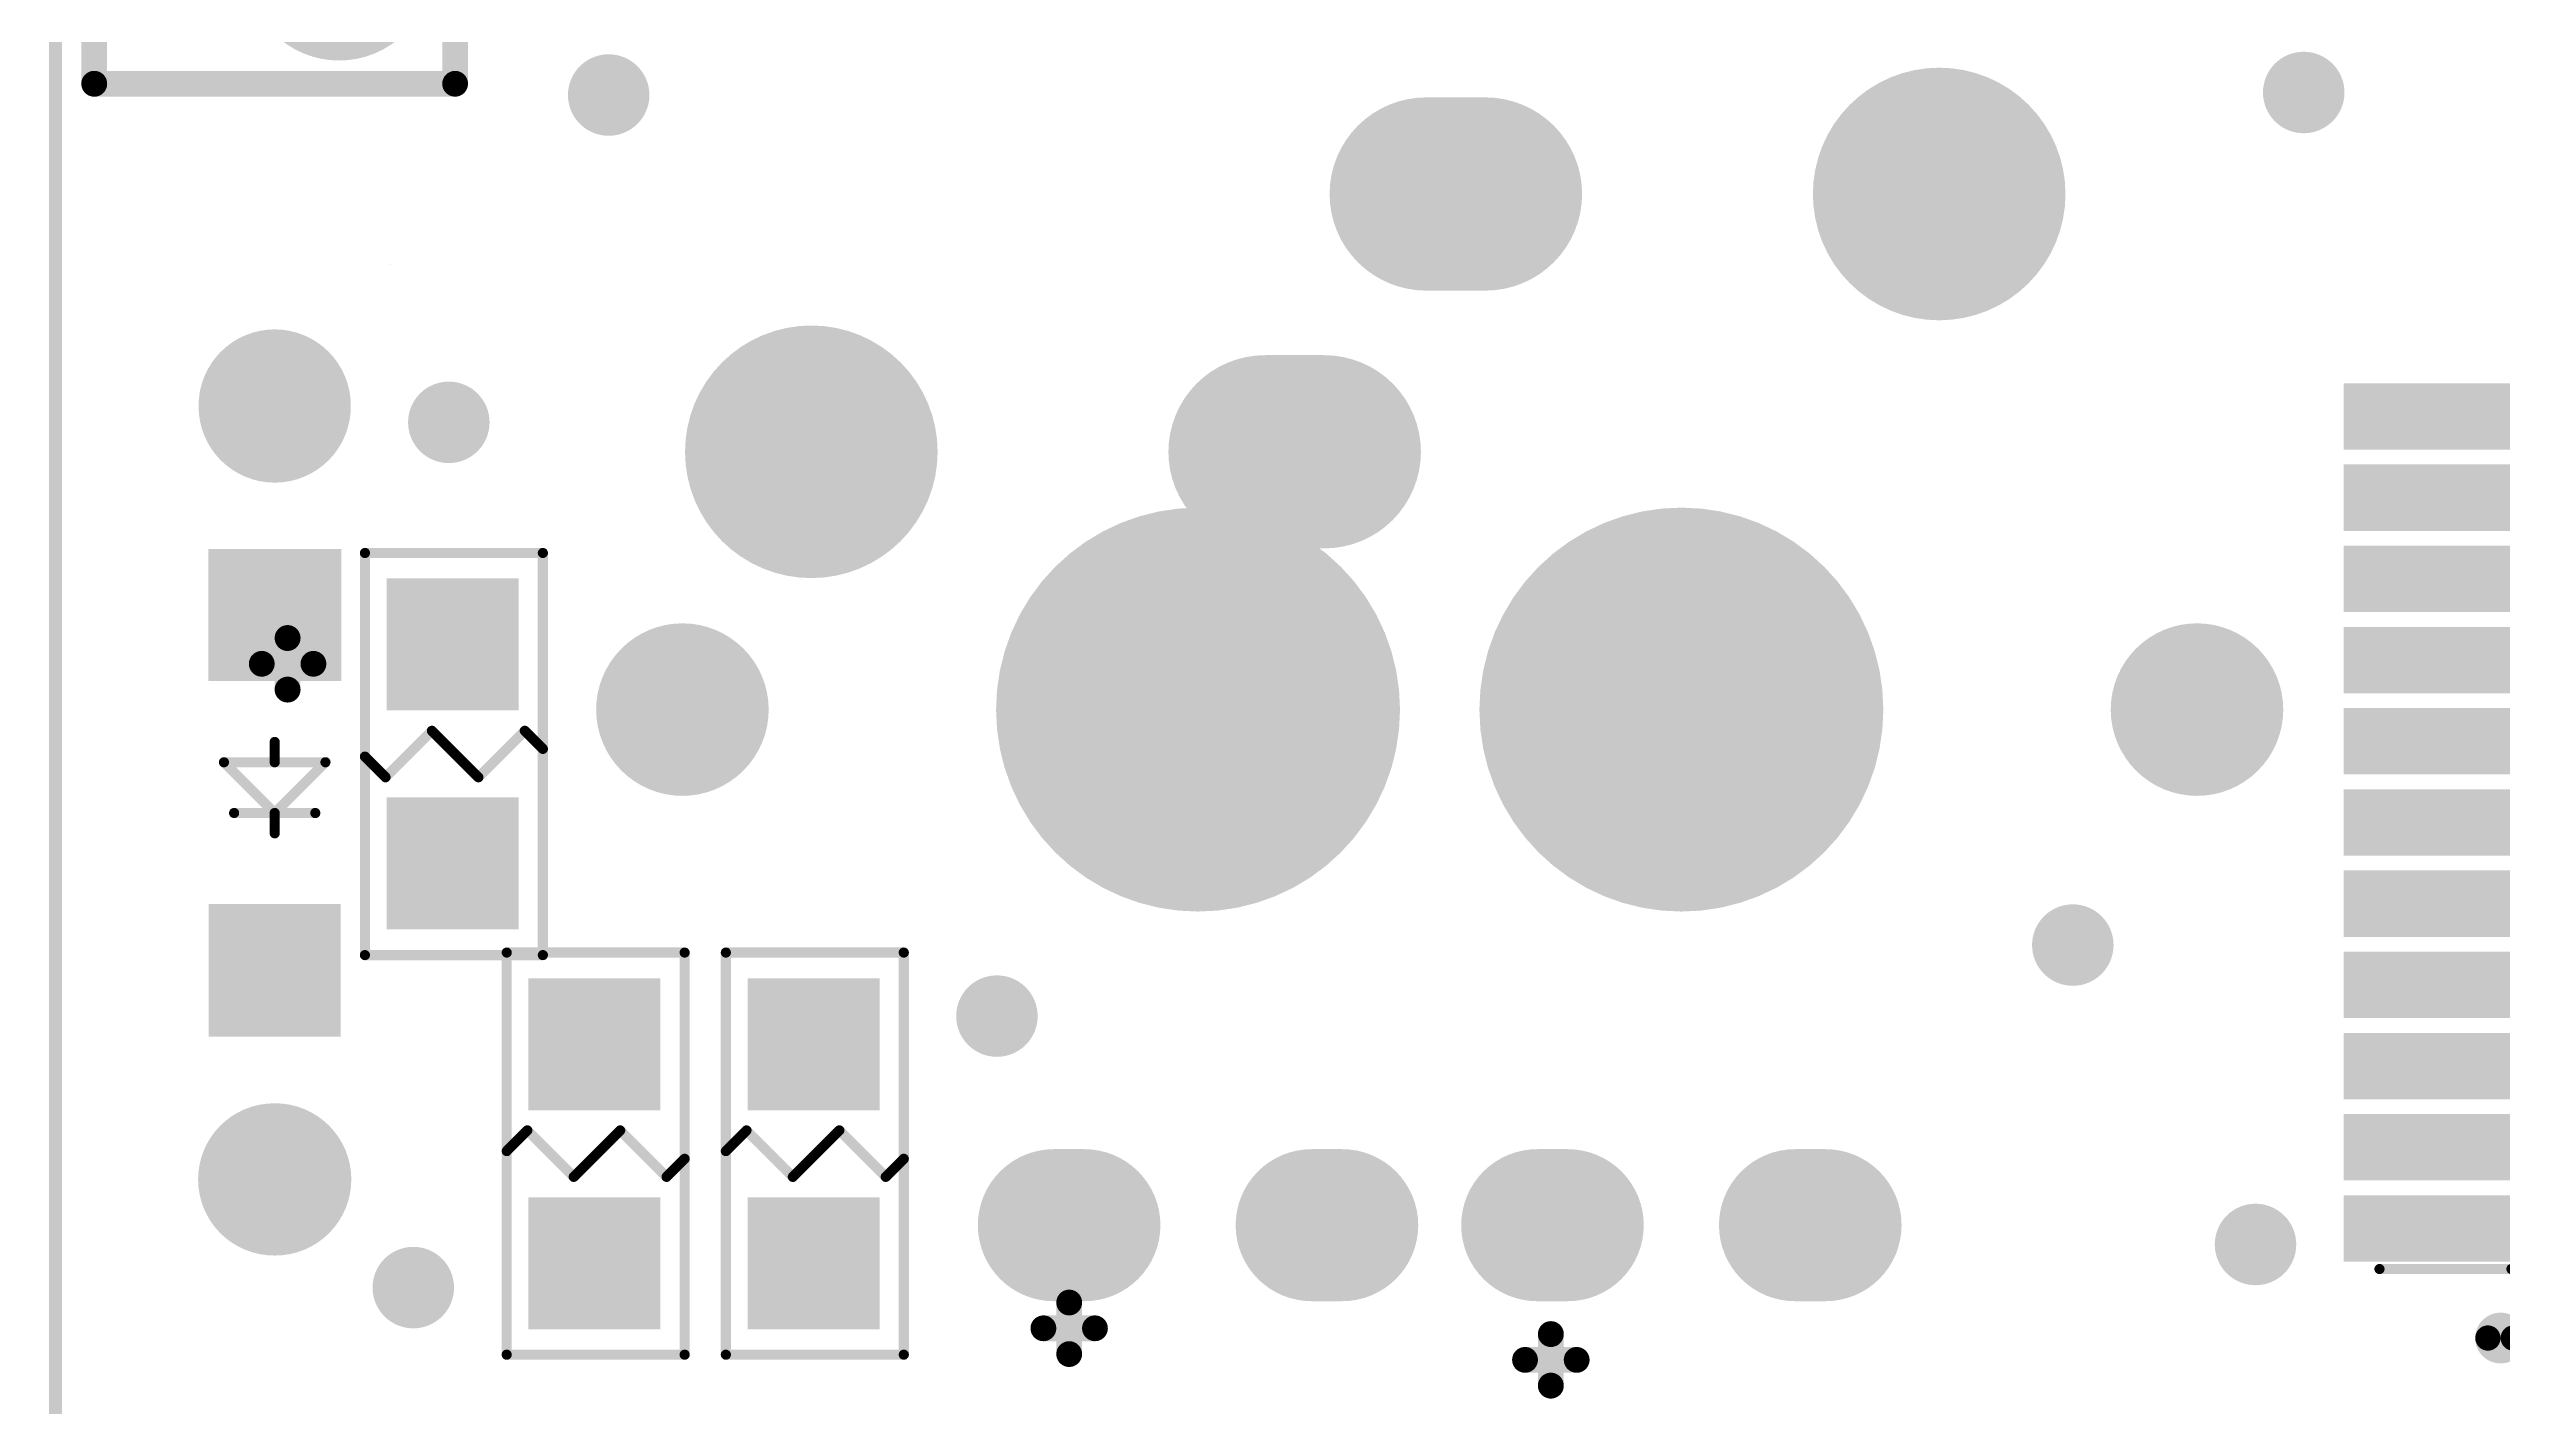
# Model space of a CAD drawing. Extents: x 407 to 769, y 688 to 804.
# Drawn here: x 407.81 to 431.98, y 729.71 to 743.09 of the extents above; entities that cross this region are included whole.
import ezdxf

# ---------------------------------------------------------------- set-up
doc = ezdxf.new("R2010")
doc.units = 0
doc.layers.get('0').update_dxf_attribs({"linetype": 'CONTINUOUS'})
for name, color, linetype in [('BOTTOMOVERLAY', 54, 'CONTINUOUS'), ('BOTTOMPASTE', 16, 'CONTINUOUS'), ('BOTTOMSOLDER', 6, 'CONTINUOUS'), ('KEEPOUTLAYER', 6, 'CONTINUOUS'), ('MULTILAYER', 9, 'CONTINUOUS'), ('TOPOVERLAY', 2, 'CONTINUOUS'), ('TOPPASTE', 8, 'CONTINUOUS'), ('TOPSOLDER', 216, 'CONTINUOUS')]:
    doc.layers.add(name, color=color, linetype=linetype)

# ---------------------------------------------------------------- blocks, each defined once
blk = doc.blocks.new('R0805_5')
at = {"layer": 'TOPOVERLAY', "const_width": 0.1}
for points in [[(-0.889, -1.981), (-0.889, 1.981)], [(-0.889, 1.981), (0.864, 1.981)], [(0.864, -1.981), (0.864, 1.981)], [(-0.686, -0.229), (-0.229, 0.229)], [(-0.229, 0.229), (0, 0)], [(0.229, -0.229), (0.686, 0.229)], [(0.686, 0.229), (0.864, 0.051)], [(-0.889, -0.025), (-0.686, -0.229)], [(0, 0), (0.229, -0.229)], [(-0.889, -1.981), (0.864, -1.981)]]:
    blk.add_lwpolyline(points, dxfattribs=at)
at = {"layer": 'TOPOVERLAY', "const_width": 0.05}
for points in [[(-0.914, 1.981, 1), (-0.864, 1.981, 1)], [(-0.914, 1.981, 1), (-0.864, 1.981, 1)], [(0.839, 1.981, 1), (0.889, 1.981, 1)], [(0.839, 1.981, 1), (0.889, 1.981, 1)], [(-0.254, 0.229, 1), (-0.204, 0.229, 1)], [(-0.254, 0.229, 1), (-0.204, 0.229, 1)], [(0.661, 0.229, 1), (0.711, 0.229, 1)], [(0.661, 0.229, 1), (0.711, 0.229, 1)], [(-0.914, -0.025, 1), (-0.864, -0.025, 1)], [(-0.025, 0, 1), (0.025, 0, 1)], [(-0.025, 0, 1), (0.025, 0, 1)], [(0.839, 0.051, 1), (0.889, 0.051, 1)], [(-0.711, -0.229, 1), (-0.661, -0.229, 1)], [(-0.711, -0.229, 1), (-0.661, -0.229, 1)], [(0.204, -0.229, 1), (0.254, -0.229, 1)], [(0.204, -0.229, 1), (0.254, -0.229, 1)], [(-0.914, -1.981, 1), (-0.864, -1.981, 1)], [(-0.914, -1.981, 1), (-0.864, -1.981, 1)], [(0.839, -1.981, 1), (0.889, -1.981, 1)], [(0.839, -1.981, 1), (0.889, -1.981, 1)]]:
    blk.add_lwpolyline(points, format="xyb", close=True, dxfattribs=at)
at = {"layer": 'TOPPASTE'}
for points in [[(-0.675, 1.731), (-0.675, 0.431), (0.625, 1.731), (0.625, 0.431)], [(-0.675, -0.428), (-0.675, -1.728), (0.625, -0.428), (0.625, -1.728)]]:
    blk.add_solid(points, dxfattribs=at)
at = {"layer": 'TOPSOLDER'}
for points in [[(-0.675, 1.731), (-0.675, 0.431), (0.625, 1.731), (0.625, 0.431)], [(-0.675, -0.428), (-0.675, -1.728), (0.625, -0.428), (0.625, -1.728)]]:
    blk.add_solid(points, dxfattribs=at)
blk = doc.blocks.new('__6')
at = {"layer": 'TOPOVERLAY', "const_width": 0.254}
for points in [[(0, -0.254), (0, 0.254)], [(-0.254, 0), (0.254, 0)]]:
    blk.add_lwpolyline(points, dxfattribs=at)
at = {"layer": 'TOPOVERLAY', "const_width": 0.127}
for points in [[(-0.064, 0.254, 1), (0.064, 0.254, 1)], [(-0.318, 0, 1), (-0.191, 0, 1)], [(0.191, 0, 1), (0.318, 0, 1)], [(-0.064, -0.254, 1), (0.064, -0.254, 1)]]:
    blk.add_lwpolyline(points, format="xyb", close=True, dxfattribs=at)
blk = doc.blocks.new('R0805_B_7')
at = {"layer": 'BOTTOMOVERLAY', "const_width": 0.1}
for points in [[(-0.889, 1.981), (0.864, 1.981)], [(-0.889, -1.981), (-0.889, 1.981)], [(0.864, -1.981), (0.864, 1.981)], [(-0.889, 0.025), (-0.686, 0.229)], [(-0.686, 0.229), (-0.229, -0.229)], [(0, 0), (0.229, 0.229)], [(0.229, 0.229), (0.686, -0.229)], [(-0.229, -0.229), (0, 0)], [(0.686, -0.229), (0.864, -0.051)], [(-0.889, -1.981), (0.864, -1.981)]]:
    blk.add_lwpolyline(points, dxfattribs=at)
at = {"layer": 'BOTTOMOVERLAY', "const_width": 0.05}
for points in [[(-0.914, 1.981, 1), (-0.864, 1.981, 1)], [(-0.914, 1.981, 1), (-0.864, 1.981, 1)], [(0.839, 1.981, 1), (0.889, 1.981, 1)], [(0.839, 1.981, 1), (0.889, 1.981, 1)], [(-0.711, 0.229, 1), (-0.661, 0.229, 1)], [(-0.711, 0.229, 1), (-0.661, 0.229, 1)], [(0.204, 0.229, 1), (0.254, 0.229, 1)], [(0.204, 0.229, 1), (0.254, 0.229, 1)], [(-0.914, 0.025, 1), (-0.864, 0.025, 1)], [(-0.025, 0, 1), (0.025, 0, 1)], [(-0.025, 0, 1), (0.025, 0, 1)], [(-0.254, -0.229, 1), (-0.204, -0.229, 1)], [(-0.254, -0.229, 1), (-0.204, -0.229, 1)], [(0.661, -0.229, 1), (0.711, -0.229, 1)], [(0.661, -0.229, 1), (0.711, -0.229, 1)], [(0.839, -0.051, 1), (0.889, -0.051, 1)], [(-0.914, -1.981, 1), (-0.864, -1.981, 1)], [(-0.914, -1.981, 1), (-0.864, -1.981, 1)], [(0.839, -1.981, 1), (0.889, -1.981, 1)], [(0.839, -1.981, 1), (0.889, -1.981, 1)]]:
    blk.add_lwpolyline(points, format="xyb", close=True, dxfattribs=at)
at = {"layer": 'BOTTOMPASTE'}
for points in [[(0.625, 0.428), (0.625, 1.728), (-0.675, 0.428), (-0.675, 1.728)], [(0.625, -1.731), (0.625, -0.431), (-0.675, -1.731), (-0.675, -0.431)]]:
    blk.add_solid(points, dxfattribs=at)
at = {"layer": 'BOTTOMSOLDER'}
for points in [[(0.625, 0.428), (0.625, 1.728), (-0.675, 0.428), (-0.675, 1.728)], [(0.625, -1.731), (0.625, -0.431), (-0.675, -1.731), (-0.675, -0.431)]]:
    blk.add_solid(points, dxfattribs=at)
blk = doc.blocks.new('IN4148G_B_64')
at = {"layer": 'BOTTOMOVERLAY', "const_width": 0.1}
for points in [[(0, 0.2), (-0.5, -0.3)], [(0.4, 0.2), (-0.4, 0.2)], [(0, 0.4), (0, 0.2)], [(0.5, -0.3), (0, 0.2)], [(0.5, -0.3), (-0.5, -0.3)], [(0, -0.3), (0, -0.5)]]:
    blk.add_lwpolyline(points, dxfattribs=at)
at = {"layer": 'BOTTOMOVERLAY', "const_width": 0.05}
for points in [[(-0.425, 0.2, 1), (-0.375, 0.2, 1)], [(-0.025, 0.4, 1), (0.025, 0.4, 1)], [(-0.025, 0.2, 1), (0.025, 0.2, 1)], [(-0.025, 0.2, 1), (0.025, 0.2, 1)], [(-0.025, 0.2, 1), (0.025, 0.2, 1)], [(0.375, 0.2, 1), (0.425, 0.2, 1)], [(-0.525, -0.3, 1), (-0.475, -0.3, 1)], [(-0.525, -0.3, 1), (-0.475, -0.3, 1)], [(-0.025, -0.3, 1), (0.025, -0.3, 1)], [(-0.025, -0.5, 1), (0.025, -0.5, 1)], [(0.475, -0.3, 1), (0.525, -0.3, 1)], [(0.475, -0.3, 1), (0.525, -0.3, 1)]]:
    blk.add_lwpolyline(points, format="xyb", close=True, dxfattribs=at)
at = {"layer": 'BOTTOMPASTE'}
for points in [[(-0.65, 1.095), (0.65, 1.095), (-0.65, 2.405), (0.65, 2.405)], [(-0.655, -2.4), (0.655, -2.4), (-0.655, -1.1), (0.655, -1.1)]]:
    blk.add_solid(points, dxfattribs=at)
at = {"layer": 'BOTTOMSOLDER', "const_width": 1.5}
for points in [[(0.005, 3.81), (-0.005, 3.81)], [(0, -3.805), (0, -3.815)]]:
    blk.add_lwpolyline(points, dxfattribs=at)
at = {"layer": 'BOTTOMSOLDER', "const_width": 0.75}
for points in [[(-0.38, 3.81, 1), (0.37, 3.81, 1)], [(-0.37, 3.81, 1), (0.38, 3.81, 1)], [(-0.375, -3.805, 1), (0.375, -3.805, 1)], [(-0.375, -3.815, 1), (0.375, -3.815, 1)]]:
    blk.add_lwpolyline(points, format="xyb", close=True, dxfattribs=at)
at = {"layer": 'BOTTOMSOLDER'}
for points in [[(-0.65, 1.095), (0.65, 1.095), (-0.65, 2.405), (0.65, 2.405)], [(-0.655, -2.4), (0.655, -2.4), (-0.655, -1.1), (0.655, -1.1)]]:
    blk.add_solid(points, dxfattribs=at)
at = {"layer": 'MULTILAYER', "const_width": 1.5}
for points in [[(0.005, 3.81), (-0.005, 3.81)], [(0, -3.805), (0, -3.815)]]:
    blk.add_lwpolyline(points, dxfattribs=at)
at = {"layer": 'MULTILAYER', "const_width": 0.75}
for points in [[(-0.38, 3.81, 1), (0.37, 3.81, 1)], [(-0.37, 3.81, 1), (0.38, 3.81, 1)], [(-0.375, -3.805, 1), (0.375, -3.805, 1)], [(-0.375, -3.815, 1), (0.375, -3.815, 1)]]:
    blk.add_lwpolyline(points, format="xyb", close=True, dxfattribs=at)
blk = doc.blocks.new('R0805_B_158')
at = {"layer": 'BOTTOMOVERLAY', "const_width": 0.1}
for points in [[(-0.889, 1.981), (0.864, 1.981)], [(-0.889, -1.981), (-0.889, 1.981)], [(0.864, -1.981), (0.864, 1.981)], [(-0.889, 0.025), (-0.686, 0.229)], [(-0.686, 0.229), (-0.229, -0.229)], [(0, 0), (0.229, 0.229)], [(0.229, 0.229), (0.686, -0.229)], [(-0.229, -0.229), (0, 0)], [(0.686, -0.229), (0.864, -0.051)], [(-0.889, -1.981), (0.864, -1.981)]]:
    blk.add_lwpolyline(points, dxfattribs=at)
at = {"layer": 'BOTTOMOVERLAY', "const_width": 0.05}
for points in [[(-0.914, 1.981, 1), (-0.864, 1.981, 1)], [(-0.914, 1.981, 1), (-0.864, 1.981, 1)], [(0.839, 1.981, 1), (0.889, 1.981, 1)], [(0.839, 1.981, 1), (0.889, 1.981, 1)], [(-0.711, 0.229, 1), (-0.661, 0.229, 1)], [(-0.711, 0.229, 1), (-0.661, 0.229, 1)], [(0.204, 0.229, 1), (0.254, 0.229, 1)], [(0.204, 0.229, 1), (0.254, 0.229, 1)], [(-0.914, 0.025, 1), (-0.864, 0.025, 1)], [(-0.025, 0, 1), (0.025, 0, 1)], [(-0.025, 0, 1), (0.025, 0, 1)], [(-0.254, -0.229, 1), (-0.204, -0.229, 1)], [(-0.254, -0.229, 1), (-0.204, -0.229, 1)], [(0.661, -0.229, 1), (0.711, -0.229, 1)], [(0.661, -0.229, 1), (0.711, -0.229, 1)], [(0.839, -0.051, 1), (0.889, -0.051, 1)], [(-0.914, -1.981, 1), (-0.864, -1.981, 1)], [(-0.914, -1.981, 1), (-0.864, -1.981, 1)], [(0.839, -1.981, 1), (0.889, -1.981, 1)], [(0.839, -1.981, 1), (0.889, -1.981, 1)]]:
    blk.add_lwpolyline(points, format="xyb", close=True, dxfattribs=at)
at = {"layer": 'BOTTOMPASTE'}
for points in [[(0.625, 0.428), (0.625, 1.728), (-0.675, 0.428), (-0.675, 1.728)], [(0.625, -1.731), (0.625, -0.431), (-0.675, -1.731), (-0.675, -0.431)]]:
    blk.add_solid(points, dxfattribs=at)
at = {"layer": 'BOTTOMSOLDER'}
for points in [[(0.625, 0.428), (0.625, 1.728), (-0.675, 0.428), (-0.675, 1.728)], [(0.625, -1.731), (0.625, -0.431), (-0.675, -1.731), (-0.675, -0.431)]]:
    blk.add_solid(points, dxfattribs=at)
blk = doc.blocks.new('MX1UP___P____B_337')
at = {"layer": 'BOTTOMOVERLAY', "const_width": 0.254}
for points in [[(-1.27, -6.35), (-1.27, -5.842)], [(-1.524, -6.096), (-1.016, -6.096)]]:
    blk.add_lwpolyline(points, dxfattribs=at)
at = {"layer": 'BOTTOMOVERLAY', "const_width": 0.127}
for points in [[(-1.333, -5.842, 1), (-1.206, -5.842, 1)], [(-1.587, -6.096, 1), (-1.46, -6.096, 1)], [(-1.079, -6.096, 1), (-0.952, -6.096, 1)], [(-1.333, -6.35, 1), (-1.206, -6.35, 1)]]:
    blk.add_lwpolyline(points, format="xyb", close=True, dxfattribs=at)
at = {"layer": 'BOTTOMSOLDER'}
for points, const_width in [([(2.832, 5.08), (2.248, 5.08)], 1.905), ([(-1.421, -5.08), (-1.119, -5.08)], 1.499), ([(1.119, -5.08), (1.421, -5.08)], 1.499)]:
    blk.add_lwpolyline(points, dxfattribs=dict(at, const_width=const_width))
for points, const_width in [([(1.772, 5.08, 1), (2.724, 5.08, 1)], 0.952), ([(2.356, 5.08, 1), (3.308, 5.08, 1)], 0.952), ([(-4.432, 2.54, 1), (-3.188, 2.54, 1)], 1.245), ([(-0.995, 0, 1), (0.995, 0, 1)], 1.99), ([(-5.505, 0, 1), (-4.655, 0, 1)], 0.85), ([(-1.795, -5.08, 1), (-1.046, -5.08, 1)], 0.749), ([(-1.494, -5.08, 1), (-0.745, -5.08, 1)], 0.749), ([(0.745, -5.08, 1), (1.494, -5.08, 1)], 0.749), ([(1.046, -5.08, 1), (1.795, -5.08, 1)], 0.749)]:
    blk.add_lwpolyline(points, format="xyb", close=True, dxfattribs=dict(at, const_width=const_width))
at = {"layer": 'MULTILAYER'}
for points, const_width in [([(2.832, 5.08), (2.248, 5.08)], 1.905), ([(-1.421, -5.08), (-1.119, -5.08)], 1.499), ([(1.119, -5.08), (1.421, -5.08)], 1.499)]:
    blk.add_lwpolyline(points, dxfattribs=dict(at, const_width=const_width))
for points, const_width in [([(1.772, 5.08, 1), (2.724, 5.08, 1)], 0.952), ([(2.356, 5.08, 1), (3.308, 5.08, 1)], 0.952), ([(-4.432, 2.54, 1), (-3.188, 2.54, 1)], 1.245), ([(-0.995, 0, 1), (0.995, 0, 1)], 1.99), ([(-5.505, 0, 1), (-4.655, 0, 1)], 0.85), ([(-1.795, -5.08, 1), (-1.046, -5.08, 1)], 0.749), ([(-1.494, -5.08, 1), (-0.745, -5.08, 1)], 0.749), ([(0.745, -5.08, 1), (1.494, -5.08, 1)], 0.749), ([(1.046, -5.08, 1), (1.795, -5.08, 1)], 0.749)]:
    blk.add_lwpolyline(points, format="xyb", close=True, dxfattribs=dict(at, const_width=const_width))
at = {"layer": 'TOPSOLDER'}
for points, const_width in [([(2.832, 5.08), (2.248, 5.08)], 1.905), ([(-1.421, -5.08), (-1.119, -5.08)], 1.499), ([(1.119, -5.08), (1.421, -5.08)], 1.499)]:
    blk.add_lwpolyline(points, dxfattribs=dict(at, const_width=const_width))
for points, const_width in [([(1.772, 5.08, 1), (2.724, 5.08, 1)], 0.952), ([(2.356, 5.08, 1), (3.308, 5.08, 1)], 0.952), ([(-4.432, 2.54, 1), (-3.188, 2.54, 1)], 1.245), ([(-0.995, 0, 1), (0.995, 0, 1)], 1.99), ([(-5.505, 0, 1), (-4.655, 0, 1)], 0.85), ([(-1.795, -5.08, 1), (-1.046, -5.08, 1)], 0.749), ([(-1.494, -5.08, 1), (-0.745, -5.08, 1)], 0.749), ([(0.745, -5.08, 1), (1.494, -5.08, 1)], 0.749), ([(1.046, -5.08, 1), (1.795, -5.08, 1)], 0.749)]:
    blk.add_lwpolyline(points, format="xyb", close=True, dxfattribs=dict(at, const_width=const_width))
blk = doc.blocks.new('MX1UP___P___B_382')
at = {"layer": 'BOTTOMSOLDER'}
for points, const_width in [([(1.918, 5.08, 1), (3.162, 5.08, 1)], 1.245), ([(-4.578, 2.54, 1), (-3.626, 2.54, 1)], 0.952), ([(-3.994, 2.54, 1), (-3.042, 2.54, 1)], 0.952), ([(-0.995, 0, 1), (0.995, 0, 1)], 1.99), ([(-5.505, 0, 1), (-4.655, 0, 1)], 0.85), ([(4.655, 0, 1), (5.505, 0, 1)], 0.85), ([(-1.795, -5.08, 1), (-1.046, -5.08, 1)], 0.749), ([(-1.494, -5.08, 1), (-0.745, -5.08, 1)], 0.749), ([(0.745, -5.08, 1), (1.494, -5.08, 1)], 0.749), ([(1.046, -5.08, 1), (1.795, -5.08, 1)], 0.749)]:
    blk.add_lwpolyline(points, format="xyb", close=True, dxfattribs=dict(at, const_width=const_width))
for points, const_width in [([(-3.518, 2.54), (-4.102, 2.54)], 1.905), ([(-1.421, -5.08), (-1.119, -5.08)], 1.499), ([(1.119, -5.08), (1.421, -5.08)], 1.499)]:
    blk.add_lwpolyline(points, dxfattribs=dict(at, const_width=const_width))
at = {"layer": 'MULTILAYER'}
for points, const_width in [([(1.918, 5.08, 1), (3.162, 5.08, 1)], 1.245), ([(-4.578, 2.54, 1), (-3.626, 2.54, 1)], 0.952), ([(-3.994, 2.54, 1), (-3.042, 2.54, 1)], 0.952), ([(-0.995, 0, 1), (0.995, 0, 1)], 1.99), ([(-5.505, 0, 1), (-4.655, 0, 1)], 0.85), ([(4.655, 0, 1), (5.505, 0, 1)], 0.85), ([(-1.795, -5.08, 1), (-1.046, -5.08, 1)], 0.749), ([(-1.494, -5.08, 1), (-0.745, -5.08, 1)], 0.749), ([(0.745, -5.08, 1), (1.494, -5.08, 1)], 0.749), ([(1.046, -5.08, 1), (1.795, -5.08, 1)], 0.749)]:
    blk.add_lwpolyline(points, format="xyb", close=True, dxfattribs=dict(at, const_width=const_width))
for points, const_width in [([(-3.518, 2.54), (-4.102, 2.54)], 1.905), ([(-1.421, -5.08), (-1.119, -5.08)], 1.499), ([(1.119, -5.08), (1.421, -5.08)], 1.499)]:
    blk.add_lwpolyline(points, dxfattribs=dict(at, const_width=const_width))
at = {"layer": 'TOPSOLDER'}
for points, const_width in [([(1.918, 5.08, 1), (3.162, 5.08, 1)], 1.245), ([(-4.578, 2.54, 1), (-3.626, 2.54, 1)], 0.952), ([(-3.994, 2.54, 1), (-3.042, 2.54, 1)], 0.952), ([(-0.995, 0, 1), (0.995, 0, 1)], 1.99), ([(-5.505, 0, 1), (-4.655, 0, 1)], 0.85), ([(4.655, 0, 1), (5.505, 0, 1)], 0.85), ([(-1.795, -5.08, 1), (-1.046, -5.08, 1)], 0.749), ([(-1.494, -5.08, 1), (-0.745, -5.08, 1)], 0.749), ([(0.745, -5.08, 1), (1.494, -5.08, 1)], 0.749), ([(1.046, -5.08, 1), (1.795, -5.08, 1)], 0.749)]:
    blk.add_lwpolyline(points, format="xyb", close=True, dxfattribs=dict(at, const_width=const_width))
for points, const_width in [([(-3.518, 2.54), (-4.102, 2.54)], 1.905), ([(-1.421, -5.08), (-1.119, -5.08)], 1.499), ([(1.119, -5.08), (1.421, -5.08)], 1.499)]:
    blk.add_lwpolyline(points, dxfattribs=dict(at, const_width=const_width))
blk = doc.blocks.new('AT____32A_B_383')
at = {"layer": 'BOTTOMOVERLAY'}
for points, const_width in [([(-3.15, -3.55, 1), (-3.95, -3.55, 1)], 0.1), ([(-3.975, -3.55, 1), (-3.925, -3.55, 1)], 0.05), ([(-3.175, -3.55, 1), (-3.125, -3.55, 1)], 0.05), ([(-6.3, -4.4, 1), (-6.25, -4.4, 1)], 0.05), ([(-5, -4.4, 1), (-4.95, -4.4, 1)], 0.05), ([(-5, -4.4, 1), (-4.95, -4.4, 1)], 0.05), ([(-4.957, -5.08, 1), (-5.207, -5.08, 1)], 0.25), ([(-5.269, -5.08, 1), (-5.145, -5.08, 1)], 0.125), ([(-5.019, -5.08, 1), (-4.894, -5.08, 1)], 0.125), ([(-4.4, -5, 1), (-4.35, -5, 1)], 0.05)]:
    blk.add_lwpolyline(points, format="xyb", close=True, dxfattribs=dict(at, const_width=const_width))
at = {"layer": 'BOTTOMOVERLAY', "const_width": 0.1}
for points in [[(-6.275, -4.4), (-4.975, -4.4)], [(-4.975, -4.4), (-4.375, -5)]]:
    blk.add_lwpolyline(points, dxfattribs=at)
at = {"layer": 'BOTTOMPASTE'}
for points in [[(-4.225, 4.775), (-3.775, 4.775), (-4.225, 6.525), (-3.775, 6.525)], [(-3.425, 4.775), (-2.975, 4.775), (-3.425, 6.525), (-2.975, 6.525)], [(-2.625, 4.775), (-2.175, 4.775), (-2.625, 6.525), (-2.175, 6.525)], [(-1.825, 4.775), (-1.375, 4.775), (-1.825, 6.525), (-1.375, 6.525)], [(-1.025, 4.775), (-0.575, 4.775), (-1.025, 6.525), (-0.575, 6.525)], [(-0.225, 4.775), (0.225, 4.775), (-0.225, 6.525), (0.225, 6.525)], [(0.575, 4.775), (1.025, 4.775), (0.575, 6.525), (1.025, 6.525)], [(1.375, 4.775), (1.825, 4.775), (1.375, 6.525), (1.825, 6.525)], [(2.175, 4.775), (2.625, 4.775), (2.175, 6.525), (2.625, 6.525)], [(2.975, 4.775), (3.425, 4.775), (2.975, 6.525), (3.425, 6.525)], [(3.775, 4.775), (4.225, 4.775), (3.775, 6.525), (4.225, 6.525)], [(-6.525, 4.225), (-6.525, 3.775), (-4.775, 4.225), (-4.775, 3.775)], [(4.775, 4.225), (4.775, 3.775), (6.525, 4.225), (6.525, 3.775)], [(-6.525, 3.425), (-6.525, 2.975), (-4.775, 3.425), (-4.775, 2.975)], [(4.775, 3.425), (4.775, 2.975), (6.525, 3.425), (6.525, 2.975)], [(-6.525, 2.625), (-6.525, 2.175), (-4.775, 2.625), (-4.775, 2.175)], [(4.775, 2.625), (4.775, 2.175), (6.525, 2.625), (6.525, 2.175)], [(-6.525, 1.825), (-6.525, 1.375), (-4.775, 1.825), (-4.775, 1.375)], [(4.775, 1.825), (4.775, 1.375), (6.525, 1.825), (6.525, 1.375)], [(-6.525, 1.025), (-6.525, 0.575), (-4.775, 1.025), (-4.775, 0.575)], [(4.775, 1.025), (4.775, 0.575), (6.525, 1.025), (6.525, 0.575)], [(-6.525, 0.225), (-6.525, -0.225), (-4.775, 0.225), (-4.775, -0.225)], [(4.775, 0.225), (4.775, -0.225), (6.525, 0.225), (6.525, -0.225)], [(-6.525, -0.575), (-6.525, -1.025), (-4.775, -0.575), (-4.775, -1.025)], [(4.775, -0.575), (4.775, -1.025), (6.525, -0.575), (6.525, -1.025)], [(-6.525, -1.375), (-6.525, -1.825), (-4.775, -1.375), (-4.775, -1.825)], [(4.775, -1.375), (4.775, -1.825), (6.525, -1.375), (6.525, -1.825)], [(-6.525, -2.175), (-6.525, -2.625), (-4.775, -2.175), (-4.775, -2.625)], [(4.775, -2.175), (4.775, -2.625), (6.525, -2.175), (6.525, -2.625)], [(-6.525, -2.975), (-6.525, -3.425), (-4.775, -2.975), (-4.775, -3.425)], [(4.775, -2.975), (4.775, -3.425), (6.525, -2.975), (6.525, -3.425)], [(-6.525, -3.775), (-6.525, -4.225), (-4.775, -3.775), (-4.775, -4.225)], [(4.775, -3.775), (4.775, -4.225), (6.525, -3.775), (6.525, -4.225)], [(-4.225, -6.525), (-3.775, -6.525), (-4.225, -4.775), (-3.775, -4.775)], [(-3.425, -6.525), (-2.975, -6.525), (-3.425, -4.775), (-2.975, -4.775)], [(-2.625, -6.525), (-2.175, -6.525), (-2.625, -4.775), (-2.175, -4.775)], [(-1.825, -6.525), (-1.375, -6.525), (-1.825, -4.775), (-1.375, -4.775)], [(-1.025, -6.525), (-0.575, -6.525), (-1.025, -4.775), (-0.575, -4.775)], [(-0.225, -6.525), (0.225, -6.525), (-0.225, -4.775), (0.225, -4.775)], [(0.575, -6.525), (1.025, -6.525), (0.575, -4.775), (1.025, -4.775)], [(1.375, -6.525), (1.825, -6.525), (1.375, -4.775), (1.825, -4.775)], [(2.175, -6.525), (2.625, -6.525), (2.175, -4.775), (2.625, -4.775)], [(2.975, -6.525), (3.425, -6.525), (2.975, -4.775), (3.425, -4.775)], [(3.775, -6.525), (4.225, -6.525), (3.775, -4.775), (4.225, -4.775)]]:
    blk.add_solid(points, dxfattribs=at)
at = {"layer": 'BOTTOMSOLDER'}
for points in [[(-4.327, 4.673), (-3.673, 4.673), (-4.327, 6.627), (-3.673, 6.627)], [(-3.527, 4.673), (-2.873, 4.673), (-3.527, 6.627), (-2.873, 6.627)], [(-2.727, 4.673), (-2.073, 4.673), (-2.727, 6.627), (-2.073, 6.627)], [(-1.927, 4.673), (-1.273, 4.673), (-1.927, 6.627), (-1.273, 6.627)], [(-1.127, 4.673), (-0.473, 4.673), (-1.127, 6.627), (-0.473, 6.627)], [(-0.327, 4.673), (0.327, 4.673), (-0.327, 6.627), (0.327, 6.627)], [(0.473, 4.673), (1.127, 4.673), (0.473, 6.627), (1.127, 6.627)], [(1.273, 4.673), (1.927, 4.673), (1.273, 6.627), (1.927, 6.627)], [(2.073, 4.673), (2.727, 4.673), (2.073, 6.627), (2.727, 6.627)], [(2.873, 4.673), (3.527, 4.673), (2.873, 6.627), (3.527, 6.627)], [(3.673, 4.673), (4.327, 4.673), (3.673, 6.627), (4.327, 6.627)], [(-6.627, 4.327), (-6.627, 3.673), (-4.673, 4.327), (-4.673, 3.673)], [(4.673, 4.327), (4.673, 3.673), (6.627, 4.327), (6.627, 3.673)], [(-6.627, 3.527), (-6.627, 2.873), (-4.673, 3.527), (-4.673, 2.873)], [(4.673, 3.527), (4.673, 2.873), (6.627, 3.527), (6.627, 2.873)], [(-6.627, 2.727), (-6.627, 2.073), (-4.673, 2.727), (-4.673, 2.073)], [(4.673, 2.727), (4.673, 2.073), (6.627, 2.727), (6.627, 2.073)], [(-6.627, 1.927), (-6.627, 1.273), (-4.673, 1.927), (-4.673, 1.273)], [(4.673, 1.927), (4.673, 1.273), (6.627, 1.927), (6.627, 1.273)], [(-6.627, 1.127), (-6.627, 0.473), (-4.673, 1.127), (-4.673, 0.473)], [(4.673, 1.127), (4.673, 0.473), (6.627, 1.127), (6.627, 0.473)], [(-6.627, 0.327), (-6.627, -0.327), (-4.673, 0.327), (-4.673, -0.327)], [(4.673, 0.327), (4.673, -0.327), (6.627, 0.327), (6.627, -0.327)], [(-6.627, -0.473), (-6.627, -1.127), (-4.673, -0.473), (-4.673, -1.127)], [(4.673, -0.473), (4.673, -1.127), (6.627, -0.473), (6.627, -1.127)], [(-6.627, -1.273), (-6.627, -1.927), (-4.673, -1.273), (-4.673, -1.927)], [(4.673, -1.273), (4.673, -1.927), (6.627, -1.273), (6.627, -1.927)], [(-6.627, -2.073), (-6.627, -2.727), (-4.673, -2.073), (-4.673, -2.727)], [(4.673, -2.073), (4.673, -2.727), (6.627, -2.073), (6.627, -2.727)], [(-6.627, -2.873), (-6.627, -3.527), (-4.673, -2.873), (-4.673, -3.527)], [(4.673, -2.873), (4.673, -3.527), (6.627, -2.873), (6.627, -3.527)], [(-6.627, -3.673), (-6.627, -4.327), (-4.673, -3.673), (-4.673, -4.327)], [(4.673, -3.673), (4.673, -4.327), (6.627, -3.673), (6.627, -4.327)], [(-4.327, -6.627), (-3.673, -6.627), (-4.327, -4.673), (-3.673, -4.673)], [(-3.527, -6.627), (-2.873, -6.627), (-3.527, -4.673), (-2.873, -4.673)], [(-2.727, -6.627), (-2.073, -6.627), (-2.727, -4.673), (-2.073, -4.673)], [(-1.927, -6.627), (-1.273, -6.627), (-1.927, -4.673), (-1.273, -4.673)], [(-1.127, -6.627), (-0.473, -6.627), (-1.127, -4.673), (-0.473, -4.673)], [(-0.327, -6.627), (0.327, -6.627), (-0.327, -4.673), (0.327, -4.673)], [(0.473, -6.627), (1.127, -6.627), (0.473, -4.673), (1.127, -4.673)], [(1.273, -6.627), (1.927, -6.627), (1.273, -4.673), (1.927, -4.673)], [(2.073, -6.627), (2.727, -6.627), (2.073, -4.673), (2.727, -4.673)], [(2.873, -6.627), (3.527, -6.627), (2.873, -4.673), (3.527, -4.673)], [(3.673, -6.627), (4.327, -6.627), (3.673, -4.673), (4.327, -4.673)]]:
    blk.add_solid(points, dxfattribs=at)
blk = doc.blocks.new('__B_384')
at = {"layer": 'BOTTOMOVERLAY', "const_width": 0.254}
for points in [[(0, 0.254), (0, -0.254)], [(0.254, 0), (-0.254, 0)]]:
    blk.add_lwpolyline(points, dxfattribs=at)
at = {"layer": 'BOTTOMOVERLAY', "const_width": 0.127}
for points in [[(-0.064, 0.254, 1), (0.064, 0.254, 1)], [(-0.318, 0, 1), (-0.191, 0, 1)], [(0.191, 0, 1), (0.318, 0, 1)], [(-0.064, -0.254, 1), (0.064, -0.254, 1)]]:
    blk.add_lwpolyline(points, format="xyb", close=True, dxfattribs=at)
blk = doc.blocks.new('3PIN_B_392')
at = {"layer": 'BOTTOMOVERLAY', "const_width": 0.254}
for points in [[(-1.143, 3.683), (-1.143, -3.683)], [(2.413, 3.683), (-1.143, 3.683)], [(2.413, 3.683), (2.413, -3.683)], [(2.413, -3.683), (-1.143, -3.683)]]:
    blk.add_lwpolyline(points, dxfattribs=at)
at = {"layer": 'BOTTOMOVERLAY', "const_width": 0.127}
for points in [[(-1.206, 3.683, 1), (-1.079, 3.683, 1)], [(-1.206, 3.683, 1), (-1.079, 3.683, 1)], [(2.349, 3.683, 1), (2.477, 3.683, 1)], [(2.349, 3.683, 1), (2.477, 3.683, 1)], [(-1.206, -3.683, 1), (-1.079, -3.683, 1)], [(-1.206, -3.683, 1), (-1.079, -3.683, 1)], [(2.349, -3.683, 1), (2.477, -3.683, 1)], [(2.349, -3.683, 1), (2.477, -3.683, 1)]]:
    blk.add_lwpolyline(points, format="xyb", close=True, dxfattribs=at)
at = {"layer": 'BOTTOMSOLDER', "const_width": 0.914}
for points in [[(-0.457, 2.54, 1), (0.457, 2.54, 1)], [(-0.457, 0, 1), (0.457, 0, 1)]]:
    blk.add_lwpolyline(points, format="xyb", close=True, dxfattribs=at)
at = {"layer": 'BOTTOMSOLDER'}
blk.add_solid([(0.914, -3.454), (0.914, -1.626), (-0.914, -3.454), (-0.914, -1.626)], dxfattribs=at)
at = {"layer": 'MULTILAYER', "const_width": 0.813}
for points in [[(-0.406, 2.54, 1), (0.406, 2.54, 1)], [(-0.406, 0, 1), (0.406, 0, 1)]]:
    blk.add_lwpolyline(points, format="xyb", close=True, dxfattribs=at)
at = {"layer": 'MULTILAYER'}
blk.add_solid([(0.813, -3.353), (0.813, -1.727), (-0.813, -3.353), (-0.813, -1.727)], dxfattribs=at)
at = {"layer": 'TOPSOLDER', "const_width": 0.914}
for points in [[(-0.457, 2.54, 1), (0.457, 2.54, 1)], [(-0.457, 0, 1), (0.457, 0, 1)]]:
    blk.add_lwpolyline(points, format="xyb", close=True, dxfattribs=at)
at = {"layer": 'TOPSOLDER'}
blk.add_solid([(0.914, -3.454), (0.914, -1.626), (-0.914, -3.454), (-0.914, -1.626)], dxfattribs=at)
at = {"layer": 'BOTTOMOVERLAY', "text_generation_flag": 2}
for s, p in [('GND', (1.397, 1.397)), ('D0', (1.397, -0.508)), ('VCC', (1.397, -3.302))]:
    blk.add_text(s, height=0.001, rotation=-90, dxfattribs=at).set_placement(p)

msp = doc.modelspace()

# ---------------------------------------------------------------- linework, layer by layer
at = {"layer": 'BOTTOMSOLDER', "const_width": 0.402}
for points in [[(413.12, 742.636, 1), (413.521, 742.636, 1)], [(429.82, 742.661, 1), (430.221, 742.661, 1)], [(411.545, 739.411, 1), (411.946, 739.411, 1)], [(427.545, 734.261, 1), (427.946, 734.261, 1)], [(416.945, 733.561, 1), (417.346, 733.561, 1)], [(429.345, 731.311, 1), (429.746, 731.311, 1)], [(411.195, 730.886, 1), (411.596, 730.886, 1)]]:
    msp.add_lwpolyline(points, format="xyb", close=True, dxfattribs=at)
at = {"layer": 'KEEPOUTLAYER', "const_width": 0.127}
msp.add_lwpolyline([(407.871, 691.615), (407.871, 800.659)], dxfattribs=at)
at = {"layer": 'MULTILAYER', "const_width": 0.3}
for points in [[(413.171, 742.636, 1), (413.471, 742.636, 1)], [(429.871, 742.661, 1), (430.171, 742.661, 1)], [(411.596, 739.411, 1), (411.896, 739.411, 1)], [(427.596, 734.261, 1), (427.896, 734.261, 1)], [(416.996, 733.561, 1), (417.296, 733.561, 1)], [(429.396, 731.311, 1), (429.696, 731.311, 1)], [(411.246, 730.886, 1), (411.546, 730.886, 1)]]:
    msp.add_lwpolyline(points, format="xyb", close=True, dxfattribs=at)
at = {"layer": 'TOPSOLDER', "const_width": 0.402}
for points in [[(413.12, 742.636, 1), (413.521, 742.636, 1)], [(429.82, 742.661, 1), (430.221, 742.661, 1)], [(411.545, 739.411, 1), (411.946, 739.411, 1)], [(427.545, 734.261, 1), (427.946, 734.261, 1)], [(416.945, 733.561, 1), (417.346, 733.561, 1)], [(429.345, 731.311, 1), (429.746, 731.311, 1)], [(411.195, 730.886, 1), (411.596, 730.886, 1)]]:
    msp.add_lwpolyline(points, format="xyb", close=True, dxfattribs=at)

# ---------------------------------------------------------------- block references
for name, p, rotation in [('3PIN_B_392', (410.665, 746.43), 180), ('MX1UP___P___B_382', (423.889, 736.581), 360), ('AT____32A_B_383', (437.042, 735.469), 360), ('IN4148G_B_64', (410.03, 735.762), 180), ('R0805_B_158', (413.205, 732.206), 360), ('R0805_B_7', (415.364, 732.206), 360), ('__B_384', (422.603, 730.174), 180)]:
    msp.add_blockref(name, p, dxfattribs=dict(rotation=rotation))
for name, p in [('MX1UP___P____B_337', (419.127, 736.581)), ('R0805_5', (411.808, 736.143)), ('__6', (410.157, 737.032))]:
    msp.add_blockref(name, p)

# ---------------------------------------------------------------- texts
at = {"layer": 'BOTTOMOVERLAY', "text_generation_flag": 2}
for s, p in [('D150', (411.173, 740.969)), ('IC1', (430.107, 730.406))]:
    msp.add_text(s, height=0.001, rotation=360, dxfattribs=at).set_placement(p)

doc.saveas('drawing.dxf')
